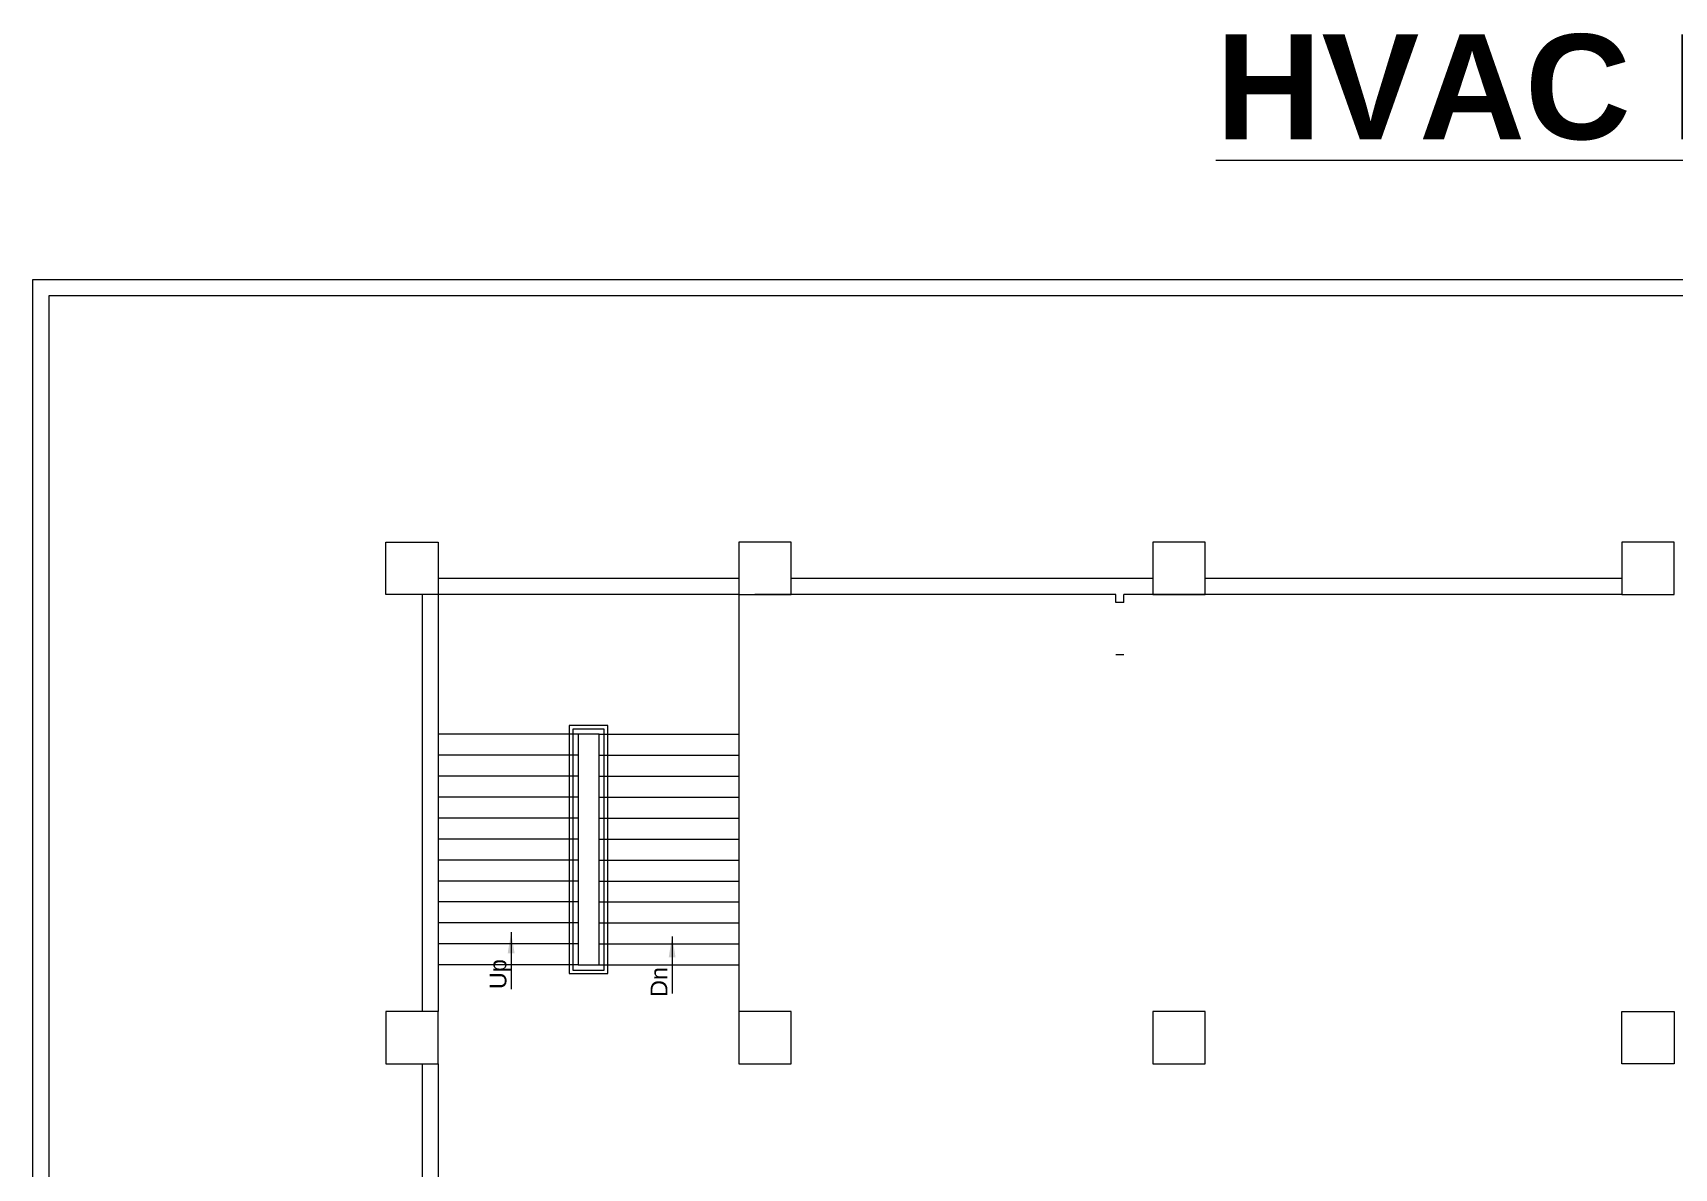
# Model space of a CAD drawing. Extents: x 3505867 to 4040009, y -660366 to -590408.
# Drawn here: x 3945594 to 3969081, y -606656 to -590408 of the extents above; entities that cross this region are included whole.
import ezdxf
from ezdxf.enums import TextEntityAlignment as Align

# ---------------------------------------------------------------- set-up
doc = ezdxf.new("R2010")
doc.units = 0
doc.header["$LTSCALE"] = 6
doc.header["$MEASUREMENT"] = 0
doc.layers.get('0').update_dxf_attribs({"linetype": 'CONTINUOUS', "lineweight": 0})
for name, color, linetype, lineweight in [('BLOCK HACTH', 10, 'CONTINUOUS', 0), ('COL', 5, 'CONTINUOUS', 0), ('Railing', 21, 'CONTINUOUS', 0), ('Staircase', 7, 'CONTINUOUS', 0), ('TITLE', 7, 'CONTINUOUS', 0), ('WALL', 10, 'CONTINUOUS', 0)]:
    doc.layers.add(name, color=color, linetype=linetype, lineweight=lineweight)
doc.styles.add('ARI', font='arial.ttf')
doc.styles.add('ARIAL', font='arial.ttf')
doc.dimstyles.new('int. dim', dxfattribs={"dimtxt": 900, "dimasz": 450, "dimexe": 150, "dimexo": 150, "dimgap": 150, "dimtad": 0, "dimdec": 0, "dimzin": 12, "dimdsep": 46, "dimtxsty": 'ARI', "dimblk": 'ARCHTICK', "dimcen": 1.5, "dimdle": 150, "dimclrd": 256, "dimclre": 256, "dimclrt": 7, "dimazin": 0, "dimtfac": 1, "dimtdec": 0, "dimtix": 1, "dimtmove": 2, "dimatfit": 3, "dimfxl": 1, "dimtolj": 1, "dimtzin": 0, "dimlwd": -1, "dimlwe": -1, "dimarcsym": 0})

# ---------------------------------------------------------------- blocks, each defined once
blk = doc.blocks.new('_ArchTick')
at = {"color": 0, "linetype": 'ByBlock', "const_width": 0.15}
blk.add_lwpolyline([(-0.5, -0.5), (0.5, 0.5)], dxfattribs=at)

msp = doc.modelspace()

# ---------------------------------------------------------------- linework, layer by layer
for points in [[(3990675, -593936.6), (3990675, -625948), (3945593.8, -625948), (3945593.8, -593936.6)], [(3990443.2, -594168.4), (3990443.2, -625716.2), (3945825.6, -625716.2), (3945825.6, -594168.4)]]:
    msp.add_lwpolyline(points, close=True)
at = {"layer": 'BLOCK HACTH', "color": 8, "elevation": 0}
msp.add_lwpolyline([(3953395.8, -603746.8), (3953695.8, -603746.8), (3953695.8, -600446.8), (3953395.8, -600446.8)], close=True, dxfattribs=at)
at = {"layer": 'COL', "elevation": 0}
for points in [[(3951395.8, -598446.8), (3950645.8, -598446.8), (3950645.8, -597696.8), (3951395.8, -597696.8)], [(3955695.8, -598446.8), (3956445.8, -598446.8), (3956445.8, -597696.8), (3955695.8, -597696.8)], [(3961620.8, -598446.8), (3962370.8, -598446.8), (3962370.8, -597696.8), (3961620.8, -597696.8)], [(3968330.8, -598446.8), (3969080.8, -598446.8), (3969080.8, -597696.8), (3968330.8, -597696.8)], [(3950645.8, -605161.8), (3951395.8, -605161.8), (3951395.8, -604411.8), (3950645.8, -604411.8)], [(3955695.8, -605161.8), (3956445.8, -605161.8), (3956445.8, -604411.8), (3955695.8, -604411.8)], [(3962370.8, -605161.8), (3962370.8, -604411.8), (3961620.8, -604411.8), (3961620.8, -605161.8)], [(3968330.8, -605161.8), (3968330.8, -604411.8), (3969080.8, -604411.8), (3969080.8, -605161.8)]]:
    msp.add_lwpolyline(points, close=True, dxfattribs=at)
at = {"layer": 'Railing', "color": 8, "elevation": 0}
for points in [[(3953270.8, -603871.8), (3953820.8, -603871.8), (3953820.8, -600321.8), (3953270.8, -600321.8)], [(3953320.8, -603821.8), (3953770.8, -603821.8), (3953770.8, -600371.8), (3953320.8, -600371.8)]]:
    msp.add_lwpolyline(points, close=True, dxfattribs=at)
at = {"layer": 'Staircase', "color": 8, "linetype": 'Continuous'}
for p, q in [((3953395.8, -600446.8, 0), (3951395.8, -600446.8, 0)), ((3953695.8, -600446.8, 0), (3955695.8, -600446.8, 0)), ((3953395.8, -600746.8, 0), (3951395.8, -600746.8, 0)), ((3953695.8, -600746.8, 0), (3955695.8, -600746.8, 0)), ((3953395.8, -601046.8, 0), (3951395.8, -601046.8, 0)), ((3953695.8, -601046.8, 0), (3955695.8, -601046.8, 0)), ((3953395.8, -601346.8, 0), (3951395.8, -601346.8, 0)), ((3953695.8, -601346.8, 0), (3955695.8, -601346.8, 0)), ((3953395.8, -601646.8, 0), (3951395.8, -601646.8, 0)), ((3953695.8, -601646.8, 0), (3955695.8, -601646.8, 0)), ((3953395.8, -601946.8, 0), (3951395.8, -601946.8, 0)), ((3953695.8, -601946.8, 0), (3955695.8, -601946.8, 0)), ((3953395.8, -602246.8, 0), (3951395.8, -602246.8, 0)), ((3953695.8, -602246.8, 0), (3955695.8, -602246.8, 0)), ((3953395.8, -602546.8, 0), (3951395.8, -602546.8, 0)), ((3953695.8, -602546.8, 0), (3955695.8, -602546.8, 0)), ((3953395.8, -602846.8, 0), (3951395.8, -602846.8, 0)), ((3953695.8, -602846.8, 0), (3955695.8, -602846.8, 0)), ((3953395.8, -603146.8, 0), (3951395.8, -603146.8, 0)), ((3953695.8, -603146.8, 0), (3955695.8, -603146.8, 0)), ((3953395.8, -603446.8, 0), (3951395.8, -603446.8, 0)), ((3953695.8, -603446.8, 0), (3955695.8, -603446.8, 0)), ((3953395.8, -603746.8, 0), (3951395.8, -603746.8, 0)), ((3953695.8, -603746.8, 0), (3955695.8, -603746.8, 0))]:
    msp.add_line(p, q, dxfattribs=at)
at = {"layer": 'WALL', "color": 8, "lineweight": 0}
for p, q in [((3951165.8, -598446.8, 0), (3951165.8, -604411.8, 0)), ((3955695.8, -598216.8, 0), (3951395.8, -598216.8, 0)), ((3951395.8, -598446.8, 0), (3951395.8, -604411.8, 0)), ((3955695.8, -598446.8, 0), (3951395.8, -598446.8, 0)), ((3955695.8, -598446.8, 0), (3955695.8, -604411.8, 0)), ((3958105.8, -598446.8, 0), (3955925.8, -598446.8, 0)), ((3961620.8, -598216.8, 0), (3956445.8, -598216.8, 0)), ((3961090.8, -598446.8, 0), (3956445.8, -598446.8, 0)), ((3961090.8, -598446.8, 0), (3959040.8, -598446.8, 0)), ((3968330.8, -598446.8, 0), (3961205.8, -598446.8, 0)), ((3968330.8, -598216.8, 0), (3962370.8, -598216.8, 0)), ((3966268.3, -598446.8, 0), (3963685.8, -598446.8, 0)), ((3968330.8, -598446.8, 0), (3966383.3, -598446.8, 0)), ((3951165.8, -605161.8, 0), (3951165.8, -608161.8, 0)), ((3951395.8, -605161.8, 0), (3951395.8, -608161.8, 0)), ((3955810.8, -605161.8, 0), (3956040.8, -605161.8, 0))]:
    msp.add_line(p, q, dxfattribs=at)
at = {"layer": 'WALL', "color": 8, "linetype": 'ByBlock'}
for p, q in [((3961090.8, -598561.8, 0), (3961090.8, -598446.8, 0)), ((3961205.8, -598561.8, 0), (3961205.8, -598446.8, 0)), ((3961205.8, -598561.8, 0), (3961090.8, -598561.8, 0)), ((3961205.8, -599311.8, 0), (3961090.8, -599311.8, 0)), ((3955695.8, -605162.8, 0), (3955695.8, -605161.8, 0))]:
    msp.add_line(p, q, dxfattribs=at)

# ---------------------------------------------------------------- texts
at = {"layer": 'Staircase', "color": 8, "style": 'ARIAL'}
for s, p in [('Up', (3952370.1, -603879.7, 0)), ('Dn', (3954673.8, -603992.2, 0))]:
    msp.add_text(s, height=240, rotation=90, dxfattribs=at).set_placement(p, align=Align.CENTER)
at = {"layer": 'TITLE', "color": 6, "insert": (3970088.2, -590430.4), "char_height": 1500, "width": 36564.74, "attachment_point": 2, "style": 'ARIAL'}
msp.add_mtext('{\\L\\fArial|b1|i0|c0|p34;HVAC LAYOUT}', dxfattribs=at)

# ---------------------------------------------------------------- leaders
at = {"layer": 'Staircase', "color": 8}
for points in [[(3952438.4, -603281.1, -101230.8), (3952438.4, -604096.5, -101230.8)], [(3954742.1, -603339.9, -101230.8), (3954742.1, -604155.3, -101230.8)]]:
    msp.add_leader(points, dimstyle='int. dim', override={"dimasz": 300, "dimgap": 70, "dimtad": 0}, dxfattribs=at)

doc.saveas('drawing.dxf')
